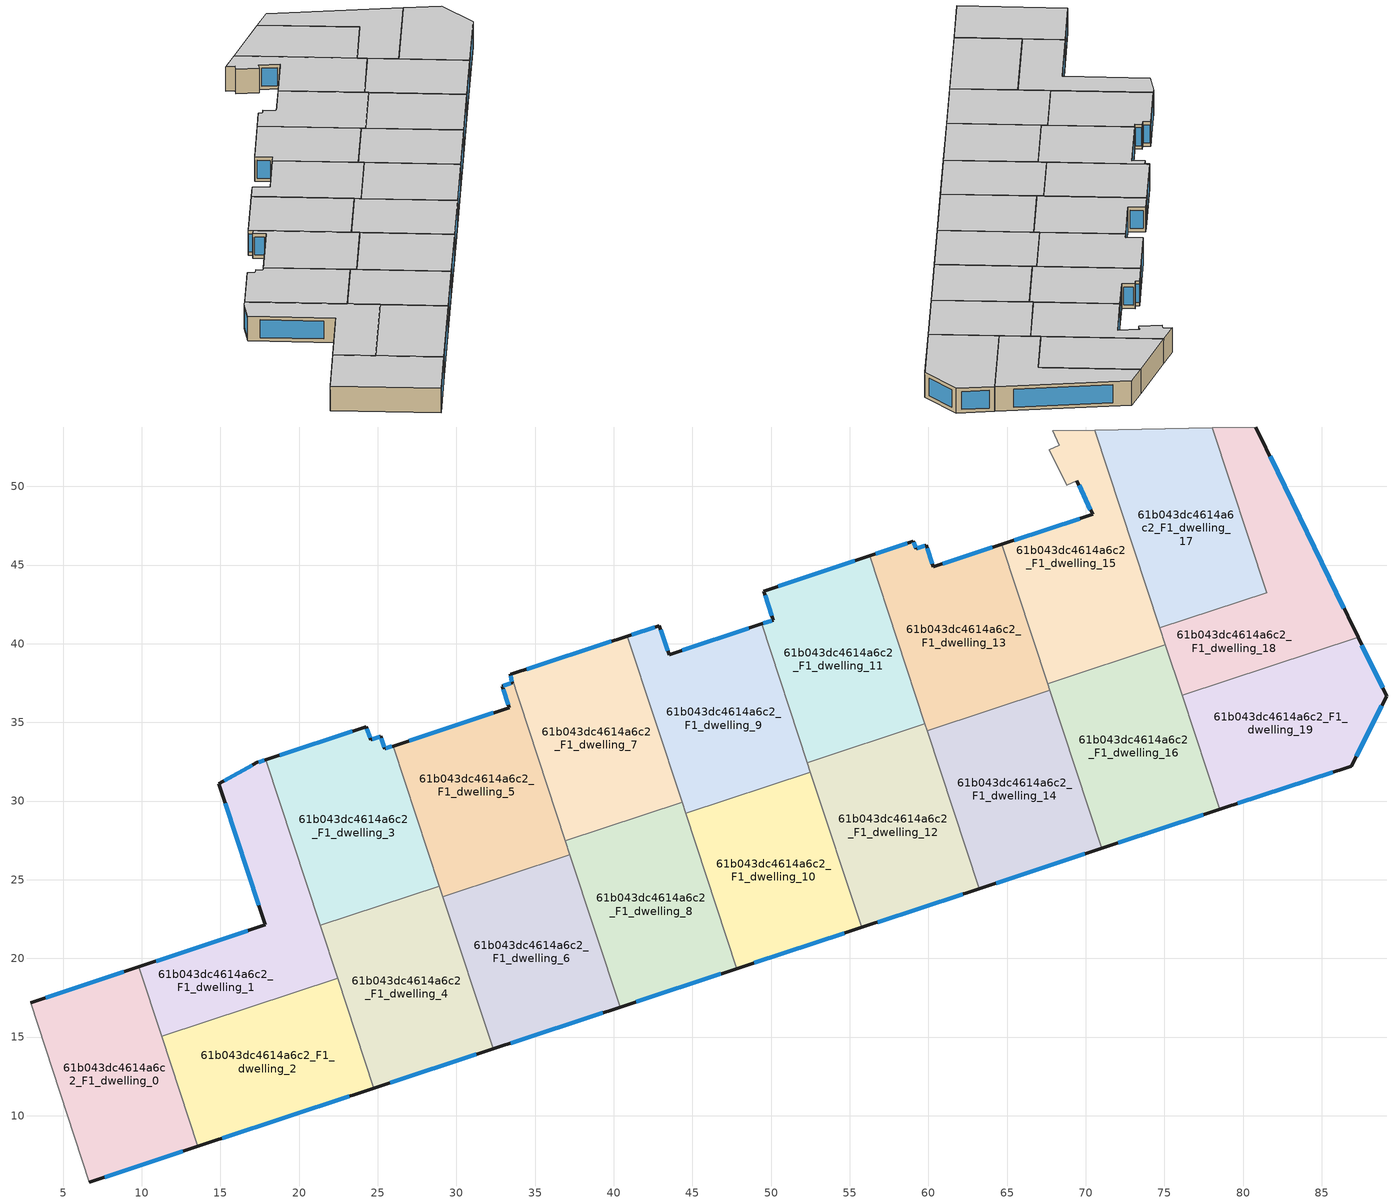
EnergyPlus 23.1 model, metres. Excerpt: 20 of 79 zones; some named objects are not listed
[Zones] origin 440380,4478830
61b043dc4614a6c2_F1_dwelling_0
 floor to 61b043dc4614a6c2_F0_dwelling_0 (EU_floor_Construction): 9.82,19.46 13.58,8.06 6.68,5.79 2.96,17.17 z3
 wall outside (EU_wall_Construction): 6.68,5.79 13.58,8.06 / 9.82,19.46 2.96,17.17 z3:6
 wall adiabatic (EU_wall_Construction): 2.96,17.17 6.68,5.79 z3:6
 wall to 61b043dc4614a6c2_F1_dwelling_2 (EU_wall_Construction): 13.58,8.06 11.27,15.06 z3:6
 wall to 61b043dc4614a6c2_F1_dwelling_1 (EU_wall_Construction): 11.27,15.06 9.82,19.46 z3:6
 window (EU_Window_Construction): 7.64,6.1 12.62,7.74 / 8.87,19.14 3.91,17.49 z3.42:5.58
 ceiling to 61b043dc4614a6c2_F2_dwelling_0 (EU_floor_Construction): 13.58,8.06 9.82,19.46 2.96,17.17 6.68,5.79 z6
61b043dc4614a6c2_F1_dwelling_1
 floor to 61b043dc4614a6c2_F0_dwelling_1 (EU_floor_Construction): 17.88,32.62 22.45,18.75 11.27,15.06 9.82,19.46 17.85,22.13 14.9,31.11 17.36,32.46 z3
 wall outside (EU_wall_Construction): 17.88,32.62 17.36,32.46 14.9,31.11 17.85,22.13 9.82,19.46 z3:6
 wall to 61b043dc4614a6c2_F1_dwelling_2 (EU_wall_Construction): 11.27,15.06 22.45,18.75 z3:6
 wall to 61b043dc4614a6c2_F1_dwelling_3 (EU_wall_Construction): 21.35,22.09 17.88,32.62 z3:6
 wall to 61b043dc4614a6c2_F1_dwelling_4 (EU_wall_Construction): 22.45,18.75 21.35,22.09 z3:6
 window (EU_Window_Construction): 15.31,29.86 17.44,23.37 / 17.02,32.27 15.24,31.3 / 17.8,32.6 17.43,32.48 / 16.74,21.76 10.93,19.83 z3.42:5.58
 ceiling to 61b043dc4614a6c2_F2_dwelling_1 (EU_floor_Construction): 22.45,18.75 17.88,32.62 17.36,32.46 14.9,31.11 17.85,22.13 9.82,19.46 11.27,15.06 z6
61b043dc4614a6c2_F1_dwelling_10
 floor to 61b043dc4614a6c2_F0_dwelling_10 (EU_floor_Construction): 52.5,31.84 55.76,21.97 47.83,19.35 44.57,29.23 z3
 wall outside (EU_wall_Construction): 47.83,19.35 55.76,21.97 z3:6
 wall to 61b043dc4614a6c2_F1_dwelling_9 (EU_wall_Construction): 52.5,31.84 44.57,29.23 z3:6
 wall to 61b043dc4614a6c2_F1_dwelling_8 (EU_wall_Construction): 44.57,29.23 47.83,19.35 z3:6
 wall to 61b043dc4614a6c2_F1_dwelling_12 (EU_wall_Construction): 55.76,21.97 52.5,31.84 z3:6
 window (EU_Window_Construction): 48.93,19.71 54.66,21.6 z3.42:5.58
 ceiling to 61b043dc4614a6c2_F2_dwelling_10 (EU_floor_Construction): 55.76,21.97 52.5,31.84 44.57,29.23 47.83,19.35 z6
61b043dc4614a6c2_F1_dwelling_11
 floor to 61b043dc4614a6c2_F0_dwelling_11 (EU_floor_Construction): 56.26,45.58 59.78,34.91 52.3,32.44 49.4,41.26 50.14,41.51 49.54,43.34 z3
 wall outside (EU_wall_Construction): 56.26,45.58 49.54,43.34 50.14,41.51 49.4,41.26 z3:6
 wall to 61b043dc4614a6c2_F1_dwelling_12 (EU_wall_Construction): 52.3,32.44 59.78,34.91 z3:6
 wall to 61b043dc4614a6c2_F1_dwelling_13 (EU_wall_Construction): 59.78,34.91 56.26,45.58 z3:6
 wall to 61b043dc4614a6c2_F1_dwelling_9 (EU_wall_Construction): 49.4,41.26 52.3,32.44 z3:6
 window (EU_Window_Construction): 55.33,45.27 50.47,43.65 / 50.04,41.47 49.5,41.29 / 49.62,43.09 50.06,41.76 z3.42:5.58
 ceiling to 61b043dc4614a6c2_F2_dwelling_11 (EU_floor_Construction): 59.78,34.91 56.26,45.58 49.54,43.34 50.14,41.51 49.4,41.26 52.3,32.44 z6
61b043dc4614a6c2_F1_dwelling_12
 floor to 61b043dc4614a6c2_F0_dwelling_12 (EU_floor_Construction): 59.78,34.91 63.23,24.43 55.76,21.97 52.3,32.44 z3
 wall outside (EU_wall_Construction): 55.76,21.97 63.23,24.43 z3:6
 wall to 61b043dc4614a6c2_F1_dwelling_14 (EU_wall_Construction): 63.23,24.43 59.92,34.48 z3:6
 wall to 61b043dc4614a6c2_F1_dwelling_9 (EU_wall_Construction): 52.3,32.44 52.5,31.85 z3:6
 wall to 61b043dc4614a6c2_F1_dwelling_13 (EU_wall_Construction): 59.92,34.48 59.78,34.91 z3:6
 window (EU_Window_Construction): 56.79,22.31 62.2,24.09 z3.42:5.58
 ceiling to 61b043dc4614a6c2_F2_dwelling_12 (EU_floor_Construction): 63.23,24.43 59.78,34.91 52.3,32.44 55.76,21.97 z6
61b043dc4614a6c2_F1_dwelling_13
 floor to 61b043dc4614a6c2_F0_dwelling_13 (EU_floor_Construction): 64.66,46.32 67.72,37.05 59.92,34.48 56.26,45.58 59.04,46.5 59.22,46.03 59.86,46.26 60.31,44.89 z3
 wall outside (EU_wall_Construction): 64.66,46.32 60.31,44.89 59.86,46.26 59.22,46.03 59.04,46.5 56.26,45.58 z3:6
 wall to 61b043dc4614a6c2_F1_dwelling_14 (EU_wall_Construction): 59.92,34.48 67.72,37.05 z3:6
 wall to 61b043dc4614a6c2_F1_dwelling_15 (EU_wall_Construction): 67.58,37.47 64.66,46.32 z3:6
 wall to 61b043dc4614a6c2_F1_dwelling_16 (EU_wall_Construction): 67.72,37.05 67.58,37.47 z3:6
 window (EU_Window_Construction): 58.65,46.37 56.65,45.71 / 59.19,46.1 59.06,46.44 / 59.77,46.23 59.31,46.06 / 60.25,45.08 59.92,46.07 / 64.06,46.12 60.92,45.09 z3.42:5.58
 ceiling to 61b043dc4614a6c2_F2_dwelling_13 (EU_floor_Construction): 67.72,37.05 64.66,46.32 60.31,44.89 59.86,46.26 59.22,46.03 59.04,46.5 56.26,45.58 59.92,34.48 z6
61b043dc4614a6c2_F1_dwelling_14
 floor to 61b043dc4614a6c2_F0_dwelling_14 (EU_floor_Construction): 67.72,37.05 71.03,27 63.23,24.43 59.92,34.48 z3
 wall outside (EU_wall_Construction): 63.23,24.43 71.03,27 z3:6
 wall to 61b043dc4614a6c2_F1_dwelling_16 (EU_wall_Construction): 71.03,27 67.72,37.05 z3:6
 window (EU_Window_Construction): 64.32,24.79 69.95,26.64 z3.42:5.58
 ceiling to 61b043dc4614a6c2_F2_dwelling_14 (EU_floor_Construction): 71.03,27 67.72,37.05 59.92,34.48 63.23,24.43 z6
61b043dc4614a6c2_F1_dwelling_15
 floor to 61b043dc4614a6c2_F0_dwelling_15 (EU_floor_Construction): 70.57,53.58 75.07,39.93 67.58,37.47 64.66,46.32 70.44,48.22 69.44,50.37 68.81,50.06 67.69,52.31 68.34,52.61 67.9,53.53 z3
 wall outside (EU_wall_Construction): 69.44,50.37 70.44,48.22 64.66,46.32 z3:6
 wall adiabatic (EU_wall_Construction): 70.57,53.58 67.9,53.53 68.34,52.61 67.69,52.31 68.81,50.06 69.44,50.37 z3:6
 wall to 61b043dc4614a6c2_F1_dwelling_17 (EU_wall_Construction): 74.71,41 70.57,53.58 z3:6
 wall to 61b043dc4614a6c2_F1_dwelling_16 (EU_wall_Construction): 67.58,37.47 75.07,39.93 z3:6
 wall to 61b043dc4614a6c2_F1_dwelling_18 (EU_wall_Construction): 75.06,39.94 74.71,41 z3:6
 window (EU_Window_Construction): 69.58,50.07 70.3,48.52 / 69.64,47.95 65.46,46.58 z3.42:5.58
 ceiling to 61b043dc4614a6c2_F2_dwelling_15 (EU_floor_Construction): 75.07,39.93 70.57,53.58 67.9,53.53 68.34,52.61 67.69,52.31 68.81,50.06 69.44,50.37 70.44,48.22 64.66,46.32 67.58,37.47 z6
61b043dc4614a6c2_F1_dwelling_16
 floor to 61b043dc4614a6c2_F0_dwelling_16 (EU_floor_Construction): 75.07,39.93 78.52,29.47 71.03,27 67.58,37.47 z3
 wall outside (EU_wall_Construction): 71.03,27 78.52,29.47 z3:6
 wall to 61b043dc4614a6c2_F1_dwelling_19 (EU_wall_Construction): 78.51,29.47 76.12,36.72 z3:6
 wall to 61b043dc4614a6c2_F1_dwelling_18 (EU_wall_Construction): 76.12,36.72 75.06,39.93 z3:6
 window (EU_Window_Construction): 72.07,27.34 77.48,29.13 z3.42:5.58
 ceiling to 61b043dc4614a6c2_F2_dwelling_16 (EU_floor_Construction): 78.52,29.47 75.07,39.93 67.58,37.47 71.03,27 z6
61b043dc4614a6c2_F1_dwelling_17
 floor to 61b043dc4614a6c2_F0_dwelling_17 (EU_floor_Construction): 78.05,53.72 81.51,43.24 74.71,41 70.57,53.58 z3
 wall adiabatic (EU_wall_Construction): 78.05,53.72 70.57,53.58 z3:6
 wall to 61b043dc4614a6c2_F1_dwelling_18 (EU_wall_Construction): 74.71,41 81.51,43.24 78.05,53.72 z3:6
 ceiling to 61b043dc4614a6c2_F2_dwelling_17 (EU_floor_Construction): 81.51,43.24 78.05,53.72 70.57,53.58 74.71,41 z6
61b043dc4614a6c2_F1_dwelling_18
 floor to 61b043dc4614a6c2_F0_dwelling_18 (EU_floor_Construction): 80.82,53.78 87.31,40.41 76.12,36.72 74.71,41 81.51,43.24 78.05,53.72 z3
 wall outside (EU_wall_Construction): 87.31,40.41 80.82,53.78 z3:6
 wall adiabatic (EU_wall_Construction): 80.82,53.78 78.05,53.72 z3:6
 wall to 61b043dc4614a6c2_F1_dwelling_19 (EU_wall_Construction): 76.12,36.72 87.31,40.41 z3:6
 window (EU_Window_Construction): 86.41,42.26 81.72,51.92 z3.42:5.58
 ceiling to 61b043dc4614a6c2_F2_dwelling_18 (EU_floor_Construction): 87.31,40.41 80.82,53.78 78.05,53.72 81.51,43.24 74.71,41 76.12,36.72 z6
61b043dc4614a6c2_F1_dwelling_19
 floor to 61b043dc4614a6c2_F0_dwelling_19 (EU_floor_Construction): 87.31,40.41 89.13,36.67 86.88,32.22 78.52,29.47 76.12,36.72 z3
 wall outside (EU_wall_Construction): 78.52,29.47 86.88,32.22 89.13,36.67 87.31,40.41 z3:6
 window (EU_Window_Construction): 88.87,37.19 87.56,39.89 / 87.19,32.84 88.81,36.05 / 79.68,29.85 85.72,31.84 z3.42:5.58
 ceiling to 61b043dc4614a6c2_F2_dwelling_19 (EU_floor_Construction): 86.88,32.22 89.13,36.67 87.31,40.41 76.12,36.72 78.52,29.47 z6
61b043dc4614a6c2_F1_dwelling_2
 floor to 61b043dc4614a6c2_F0_dwelling_2 (EU_floor_Construction): 22.45,18.75 24.76,11.75 13.58,8.06 11.27,15.06 z3
 wall outside (EU_wall_Construction): 13.58,8.06 24.76,11.75 z3:6
 wall to 61b043dc4614a6c2_F1_dwelling_4 (EU_wall_Construction): 24.76,11.75 22.45,18.75 z3:6
 window (EU_Window_Construction): 15.13,8.57 23.21,11.24 z3.42:5.58
 ceiling to 61b043dc4614a6c2_F2_dwelling_2 (EU_floor_Construction): 24.76,11.75 22.45,18.75 11.27,15.06 13.58,8.06 z6
61b043dc4614a6c2_F1_dwelling_3
 floor to 61b043dc4614a6c2_F0_dwelling_3 (EU_floor_Construction): 25.98,33.5 28.92,24.59 21.35,22.09 17.88,32.62 24.28,34.72 24.55,33.91 25.21,34.11 25.46,33.32 z3
 wall outside (EU_wall_Construction): 25.98,33.5 25.46,33.32 25.21,34.11 24.55,33.91 24.28,34.72 17.88,32.62 z3:6
 wall to 61b043dc4614a6c2_F1_dwelling_4 (EU_wall_Construction): 21.35,22.09 28.92,24.59 z3:6
 wall to 61b043dc4614a6c2_F1_dwelling_5 (EU_wall_Construction): 28.92,24.59 25.98,33.5 z3:6
 window (EU_Window_Construction): 25.42,33.43 25.24,34 / 25.91,33.47 25.53,33.35 / 23.39,34.43 18.76,32.92 / 24.51,34.02 24.32,34.61 / 25.12,34.09 24.64,33.94 z3.42:5.58
 ceiling to 61b043dc4614a6c2_F2_dwelling_3 (EU_floor_Construction): 28.92,24.59 25.98,33.5 25.46,33.32 25.21,34.11 24.55,33.91 24.28,34.72 17.88,32.62 21.35,22.09 z6
61b043dc4614a6c2_F1_dwelling_4
 floor to 61b043dc4614a6c2_F0_dwelling_4 (EU_floor_Construction): 28.92,24.59 32.33,14.24 24.76,11.75 21.35,22.09 z3
 wall outside (EU_wall_Construction): 24.76,11.75 32.33,14.24 z3:6
 wall to 61b043dc4614a6c2_F1_dwelling_6 (EU_wall_Construction): 32.33,14.24 29.14,23.93 z3:6
 wall to 61b043dc4614a6c2_F1_dwelling_5 (EU_wall_Construction): 29.14,23.93 28.92,24.59 z3:6
 window (EU_Window_Construction): 25.81,12.09 31.28,13.9 z3.42:5.58
 ceiling to 61b043dc4614a6c2_F2_dwelling_4 (EU_floor_Construction): 32.33,14.24 28.92,24.59 21.35,22.09 24.76,11.75 z6
61b043dc4614a6c2_F1_dwelling_5
 floor to 61b043dc4614a6c2_F0_dwelling_5 (EU_floor_Construction): 33.55,37.52 33.43,38.04 33.45,38.05 37.22,26.6 29.14,23.93 25.98,33.5 33.37,35.94 32.91,37.3 z3
 wall outside (EU_wall_Construction): 33.45,38.05 33.43,38.04 33.55,37.52 32.91,37.3 33.37,35.94 25.98,33.5 z3:6
 wall to 61b043dc4614a6c2_F1_dwelling_6 (EU_wall_Construction): 29.14,23.93 37.22,26.6 z3:6
 wall to 61b043dc4614a6c2_F1_dwelling_7 (EU_wall_Construction): 36.93,27.48 33.45,38.05 z3:6
 wall to 61b043dc4614a6c2_F1_dwelling_8 (EU_wall_Construction): 37.22,26.6 36.93,27.48 z3:6
 window (EU_Window_Construction): 32.97,37.12 33.31,36.13 / 33.46,37.49 33,37.34 / 33.45,37.97 33.53,37.59 / 32.34,35.6 27.01,33.84 z3.42:5.58
 ceiling to 61b043dc4614a6c2_F2_dwelling_5 (EU_floor_Construction): 37.22,26.6 33.45,38.05 33.43,38.04 33.55,37.52 32.91,37.3 33.37,35.94 25.98,33.5 29.14,23.93 z6
61b043dc4614a6c2_F1_dwelling_6
 floor to 61b043dc4614a6c2_F0_dwelling_6 (EU_floor_Construction): 37.22,26.6 40.42,16.91 32.33,14.24 29.14,23.93 z3
 wall outside (EU_wall_Construction): 32.33,14.24 40.42,16.91 z3:6
 wall to 61b043dc4614a6c2_F1_dwelling_8 (EU_wall_Construction): 40.42,16.91 37.22,26.6 z3:6
 window (EU_Window_Construction): 33.45,14.61 39.29,16.54 z3.42:5.58
 ceiling to 61b043dc4614a6c2_F2_dwelling_6 (EU_floor_Construction): 40.42,16.91 37.22,26.6 29.14,23.93 32.33,14.24 z6
61b043dc4614a6c2_F1_dwelling_7
 floor to 61b043dc4614a6c2_F0_dwelling_7 (EU_floor_Construction): 40.86,40.48 44.34,29.92 36.93,27.48 33.45,38.05 z3
 wall outside (EU_wall_Construction): 40.86,40.48 33.45,38.05 z3:6
 wall to 61b043dc4614a6c2_F1_dwelling_8 (EU_wall_Construction): 36.93,27.48 44.34,29.92 z3:6
 wall to 61b043dc4614a6c2_F1_dwelling_9 (EU_wall_Construction): 44.34,29.92 40.86,40.48 z3:6
 window (EU_Window_Construction): 39.83,40.14 34.48,38.39 z3.42:5.58
 ceiling to 61b043dc4614a6c2_F2_dwelling_7 (EU_floor_Construction): 44.34,29.92 40.86,40.48 33.45,38.05 36.93,27.48 z6
61b043dc4614a6c2_F1_dwelling_8
 floor to 61b043dc4614a6c2_F0_dwelling_8 (EU_floor_Construction): 44.34,29.92 47.83,19.35 40.42,16.91 36.93,27.48 z3
 wall outside (EU_wall_Construction): 40.42,16.91 47.83,19.35 z3:6
 wall to 61b043dc4614a6c2_F1_dwelling_9 (EU_wall_Construction): 44.57,29.23 44.35,29.92 z3:6
 window (EU_Window_Construction): 41.44,17.25 46.8,19.01 z3.42:5.58
 ceiling to 61b043dc4614a6c2_F2_dwelling_8 (EU_floor_Construction): 47.83,19.35 44.34,29.92 36.93,27.48 40.42,16.91 z6
61b043dc4614a6c2_F1_dwelling_9
 floor to 61b043dc4614a6c2_F0_dwelling_9 (EU_floor_Construction): 49.4,41.26 52.5,31.84 44.57,29.23 40.86,40.48 42.89,41.14 43.54,39.31 z3
 wall outside (EU_wall_Construction): 49.4,41.26 43.54,39.31 42.89,41.14 40.86,40.48 z3:6
 window (EU_Window_Construction): 42.61,41.05 41.15,40.57 / 43.45,39.56 42.98,40.89 / 48.58,40.99 44.35,39.58 z3.42:5.58
 ceiling to 61b043dc4614a6c2_F2_dwelling_9 (EU_floor_Construction): 52.5,31.84 49.4,41.26 43.54,39.31 42.89,41.14 40.86,40.48 44.57,29.23 z6
[Building]
EU S2 Campaign: North Axis=0; Terrain=City; Solar Distribution=FullExterior
[Site:Location]
Madrid: Latitude=40.5; Longitude=-3.5; Time Zone=1; Elevation=609
[SizingPeriod:WeatherFileDays]
AnnualSizingPeriod: Begin Month=1; Begin Day of Month=1; End Month=12; End Day of Month=31; Day of Week for Start Day=Monday; Use Weather File Daylight Saving Period=No; Use Weather File Rain and Snow Indicators=No
[MATERIAL]
EU_InternalMass_Material: Roughness=MediumRough; Thickness=0.1; Conductivity=1; Density=1800; Specific Heat=900; Thermal Absorptance=0.9; Solar Absorptance=0.7; Visible Absorptance=0.7
[MATERIAL:NOMASS] Roughness=MediumRough; Thermal Absorptance=0.9; Solar Absorptance=0.7; Visible Absorptance=0.7
Name | Thermal Resistance
EU_wall_NoMass | 1.60022
EU_floor_NoMass | 0.470652
[WINDOWMATERIAL:SIMPLEGLAZINGSYSTEM]
EU_Window_SimpleGlazing: UFactor=3.28802; Solar Heat Gain Coefficient=0.85; Visible Transmittance=0.85
[CONSTRUCTION]
EU_wall_Construction: EU_wall_NoMass
EU_floor_Construction: EU_floor_NoMass
EU_InternalMass_Construction: EU_InternalMass_Material
EU_Window_Construction: EU_Window_SimpleGlazing
[ZONE] Type=1; Multiplier=1; Ceiling Height=autocalculate; Floor Area=autocalculate; Part of Total Floor Area=Yes
Name | Volume
61b043dc4614a6c2_F1_dwelling_0 | 260.542
61b043dc4614a6c2_F1_dwelling_1 | 260.56
61b043dc4614a6c2_F1_dwelling_10 | 260.51
61b043dc4614a6c2_F1_dwelling_11 | 260.543
61b043dc4614a6c2_F1_dwelling_12 | 260.527
61b043dc4614a6c2_F1_dwelling_13; 61b043dc4614a6c2_F1_dwelling_5 | 260.524
61b043dc4614a6c2_F1_dwelling_14 | 260.554
61b043dc4614a6c2_F1_dwelling_15; 61b043dc4614a6c2_F1_dwelling_17 | 260.54
61b043dc4614a6c2_F1_dwelling_16; 61b043dc4614a6c2_F1_dwelling_2 | 260.538
61b043dc4614a6c2_F1_dwelling_18 | 260.532
61b043dc4614a6c2_F1_dwelling_19 | 260.531
61b043dc4614a6c2_F1_dwelling_3; 61b043dc4614a6c2_F1_dwelling_4 | 260.544
61b043dc4614a6c2_F1_dwelling_6 | 260.556
61b043dc4614a6c2_F1_dwelling_7 | 260.552
61b043dc4614a6c2_F1_dwelling_8 | 260.566
61b043dc4614a6c2_F1_dwelling_9 | 260.507
[INTERNALMASS] Construction=EU_InternalMass_Construction
Name | Zone or ZoneList | Surface Area
61b043dc4614a6c2_F1_dwelling_0_EU_InternalMass | 61b043dc4614a6c2_F1_dwelling_0 | 86.8473
61b043dc4614a6c2_F1_dwelling_1_EU_InternalMass | 61b043dc4614a6c2_F1_dwelling_1 | 86.8526
61b043dc4614a6c2_F1_dwelling_2_EU_InternalMass | 61b043dc4614a6c2_F1_dwelling_2 | 86.8487
61b043dc4614a6c2_F1_dwelling_3_EU_InternalMass | 61b043dc4614a6c2_F1_dwelling_3 | 86.8463
61b043dc4614a6c2_F1_dwelling_4_EU_InternalMass | 61b043dc4614a6c2_F1_dwelling_4 | 86.8485
61b043dc4614a6c2_F1_dwelling_5_EU_InternalMass | 61b043dc4614a6c2_F1_dwelling_5 | 86.8426
61b043dc4614a6c2_F1_dwelling_6_EU_InternalMass | 61b043dc4614a6c2_F1_dwelling_6 | 86.8518
61b043dc4614a6c2_F1_dwelling_7_EU_InternalMass | 61b043dc4614a6c2_F1_dwelling_7 | 86.8502
61b043dc4614a6c2_F1_dwelling_8_EU_InternalMass | 61b043dc4614a6c2_F1_dwelling_8 | 86.8536
61b043dc4614a6c2_F1_dwelling_9_EU_InternalMass | 61b043dc4614a6c2_F1_dwelling_9 | 86.8344
61b043dc4614a6c2_F1_dwelling_10_EU_InternalMass | 61b043dc4614a6c2_F1_dwelling_10 | 86.8369
61b043dc4614a6c2_F1_dwelling_11_EU_InternalMass | 61b043dc4614a6c2_F1_dwelling_11 | 86.8497
61b043dc4614a6c2_F1_dwelling_12_EU_InternalMass | 61b043dc4614a6c2_F1_dwelling_12 | 86.8429
61b043dc4614a6c2_F1_dwelling_13_EU_InternalMass | 61b043dc4614a6c2_F1_dwelling_13 | 86.8416
61b043dc4614a6c2_F1_dwelling_14_EU_InternalMass | 61b043dc4614a6c2_F1_dwelling_14 | 86.8528
61b043dc4614a6c2_F1_dwelling_15_EU_InternalMass | 61b043dc4614a6c2_F1_dwelling_15 | 86.8461
61b043dc4614a6c2_F1_dwelling_16_EU_InternalMass | 61b043dc4614a6c2_F1_dwelling_16 | 86.845
61b043dc4614a6c2_F1_dwelling_17_EU_InternalMass | 61b043dc4614a6c2_F1_dwelling_17 | 86.8454
61b043dc4614a6c2_F1_dwelling_18_EU_InternalMass | 61b043dc4614a6c2_F1_dwelling_18 | 86.8441
61b043dc4614a6c2_F1_dwelling_19_EU_InternalMass | 61b043dc4614a6c2_F1_dwelling_19 | 86.8455
[OTHEREQUIPMENT] Fuel Type=Electricity; Design Level Calculation Method=Watts/Area; Power per Zone Floor Area=1; Fraction Latent=0; Fraction Radiant=0; Fraction Lost=0; Carbon Dioxide Generation Rate=0; EndUse Subcategory=EU_Step8_InternalGains
Name | Zone or ZoneList or Space or SpaceList | Schedule
EU_Step8_InternalGain_61b043dc4614a6c2_F1_dwelling_0_f000 | 61b043dc4614a6c2_F1_dwelling_0 | EU_Step8_GainSchedule_61b043dc4614a6c2_F1_dwelling_0_f000
EU_Step8_InternalGain_61b043dc4614a6c2_F1_dwelling_1_f000 | 61b043dc4614a6c2_F1_dwelling_1 | EU_Step8_GainSchedule_61b043dc4614a6c2_F1_dwelling_1_f000
EU_Step8_InternalGain_61b043dc4614a6c2_F1_dwelling_2_f000 | 61b043dc4614a6c2_F1_dwelling_2 | EU_Step8_GainSchedule_61b043dc4614a6c2_F1_dwelling_2_f000
EU_Step8_InternalGain_61b043dc4614a6c2_F1_dwelling_3_f000 | 61b043dc4614a6c2_F1_dwelling_3 | EU_Step8_GainSchedule_61b043dc4614a6c2_F1_dwelling_3_f000
EU_Step8_InternalGain_61b043dc4614a6c2_F1_dwelling_4_f000 | 61b043dc4614a6c2_F1_dwelling_4 | EU_Step8_GainSchedule_61b043dc4614a6c2_F1_dwelling_4_f000
EU_Step8_InternalGain_61b043dc4614a6c2_F1_dwelling_5_f000 | 61b043dc4614a6c2_F1_dwelling_5 | EU_Step8_GainSchedule_61b043dc4614a6c2_F1_dwelling_5_f000
EU_Step8_InternalGain_61b043dc4614a6c2_F1_dwelling_6_f000 | 61b043dc4614a6c2_F1_dwelling_6 | EU_Step8_GainSchedule_61b043dc4614a6c2_F1_dwelling_6_f000
EU_Step8_InternalGain_61b043dc4614a6c2_F1_dwelling_7_f000 | 61b043dc4614a6c2_F1_dwelling_7 | EU_Step8_GainSchedule_61b043dc4614a6c2_F1_dwelling_7_f000
EU_Step8_InternalGain_61b043dc4614a6c2_F1_dwelling_8_f000 | 61b043dc4614a6c2_F1_dwelling_8 | EU_Step8_GainSchedule_61b043dc4614a6c2_F1_dwelling_8_f000
EU_Step8_InternalGain_61b043dc4614a6c2_F1_dwelling_9_f000 | 61b043dc4614a6c2_F1_dwelling_9 | EU_Step8_GainSchedule_61b043dc4614a6c2_F1_dwelling_9_f000
EU_Step8_InternalGain_61b043dc4614a6c2_F1_dwelling_10_f000 | 61b043dc4614a6c2_F1_dwelling_10 | EU_Step8_GainSchedule_61b043dc4614a6c2_F1_dwelling_10_f000
EU_Step8_InternalGain_61b043dc4614a6c2_F1_dwelling_11_f000 | 61b043dc4614a6c2_F1_dwelling_11 | EU_Step8_GainSchedule_61b043dc4614a6c2_F1_dwelling_11_f000
EU_Step8_InternalGain_61b043dc4614a6c2_F1_dwelling_12_f000 | 61b043dc4614a6c2_F1_dwelling_12 | EU_Step8_GainSchedule_61b043dc4614a6c2_F1_dwelling_12_f000
EU_Step8_InternalGain_61b043dc4614a6c2_F1_dwelling_13_f000 | 61b043dc4614a6c2_F1_dwelling_13 | EU_Step8_GainSchedule_61b043dc4614a6c2_F1_dwelling_13_f000
EU_Step8_InternalGain_61b043dc4614a6c2_F1_dwelling_14_f000 | 61b043dc4614a6c2_F1_dwelling_14 | EU_Step8_GainSchedule_61b043dc4614a6c2_F1_dwelling_14_f000
EU_Step8_InternalGain_61b043dc4614a6c2_F1_dwelling_15_f000 | 61b043dc4614a6c2_F1_dwelling_15 | EU_Step8_GainSchedule_61b043dc4614a6c2_F1_dwelling_15_f000
EU_Step8_InternalGain_61b043dc4614a6c2_F1_dwelling_16_f000 | 61b043dc4614a6c2_F1_dwelling_16 | EU_Step8_GainSchedule_61b043dc4614a6c2_F1_dwelling_16_f000
EU_Step8_InternalGain_61b043dc4614a6c2_F1_dwelling_17_f000 | 61b043dc4614a6c2_F1_dwelling_17 | EU_Step8_GainSchedule_61b043dc4614a6c2_F1_dwelling_17_f000
EU_Step8_InternalGain_61b043dc4614a6c2_F1_dwelling_18_f000 | 61b043dc4614a6c2_F1_dwelling_18 | EU_Step8_GainSchedule_61b043dc4614a6c2_F1_dwelling_18_f000
EU_Step8_InternalGain_61b043dc4614a6c2_F1_dwelling_19_f000 | 61b043dc4614a6c2_F1_dwelling_19 | EU_Step8_GainSchedule_61b043dc4614a6c2_F1_dwelling_19_f000
[ZONEVENTILATION:DESIGNFLOWRATE] Schedule=EU_AlwaysOn; Design Flow Rate Calculation Method=AirChanges/Hour; Air Changes per Hour=0.480704; Ventilation Type=Natural; Fan Pressure Rise=0; Fan Total Efficiency=1; Constant Term Coefficient=1; Temperature Term Coefficient=0; Velocity Term Coefficient=0; Velocity Squared Term Coefficient=0; Minimum Indoor Temperature=-100; Maximum Indoor Temperature=100; Delta Temperature=-100; Minimum Outdoor Temperature=-100; Maximum Outdoor Temperature=100; Maximum Wind Speed=40
Name | Zone or ZoneList or Space or SpaceList
EU_ConstantAir_61b043dc4614a6c2_F1_dwelling_0 | 61b043dc4614a6c2_F1_dwelling_0
EU_ConstantAir_61b043dc4614a6c2_F1_dwelling_1 | 61b043dc4614a6c2_F1_dwelling_1
EU_ConstantAir_61b043dc4614a6c2_F1_dwelling_2 | 61b043dc4614a6c2_F1_dwelling_2
EU_ConstantAir_61b043dc4614a6c2_F1_dwelling_3 | 61b043dc4614a6c2_F1_dwelling_3
EU_ConstantAir_61b043dc4614a6c2_F1_dwelling_4 | 61b043dc4614a6c2_F1_dwelling_4
EU_ConstantAir_61b043dc4614a6c2_F1_dwelling_5 | 61b043dc4614a6c2_F1_dwelling_5
EU_ConstantAir_61b043dc4614a6c2_F1_dwelling_6 | 61b043dc4614a6c2_F1_dwelling_6
EU_ConstantAir_61b043dc4614a6c2_F1_dwelling_7 | 61b043dc4614a6c2_F1_dwelling_7
EU_ConstantAir_61b043dc4614a6c2_F1_dwelling_8 | 61b043dc4614a6c2_F1_dwelling_8
EU_ConstantAir_61b043dc4614a6c2_F1_dwelling_9 | 61b043dc4614a6c2_F1_dwelling_9
EU_ConstantAir_61b043dc4614a6c2_F1_dwelling_10 | 61b043dc4614a6c2_F1_dwelling_10
EU_ConstantAir_61b043dc4614a6c2_F1_dwelling_11 | 61b043dc4614a6c2_F1_dwelling_11
EU_ConstantAir_61b043dc4614a6c2_F1_dwelling_12 | 61b043dc4614a6c2_F1_dwelling_12
EU_ConstantAir_61b043dc4614a6c2_F1_dwelling_13 | 61b043dc4614a6c2_F1_dwelling_13
EU_ConstantAir_61b043dc4614a6c2_F1_dwelling_14 | 61b043dc4614a6c2_F1_dwelling_14
EU_ConstantAir_61b043dc4614a6c2_F1_dwelling_15 | 61b043dc4614a6c2_F1_dwelling_15
EU_ConstantAir_61b043dc4614a6c2_F1_dwelling_16 | 61b043dc4614a6c2_F1_dwelling_16
EU_ConstantAir_61b043dc4614a6c2_F1_dwelling_17 | 61b043dc4614a6c2_F1_dwelling_17
EU_ConstantAir_61b043dc4614a6c2_F1_dwelling_18 | 61b043dc4614a6c2_F1_dwelling_18
EU_ConstantAir_61b043dc4614a6c2_F1_dwelling_19 | 61b043dc4614a6c2_F1_dwelling_19
[HVACTEMPLATE:ZONE:IDEALLOADSAIRSYSTEM] System Availability Schedule=EU_AlwaysOn; Maximum Heating Supply Air Temperature=50; Minimum Cooling Supply Air Temperature=13; Maximum Heating Supply Air Humidity Ratio=0.0156; Minimum Cooling Supply Air Humidity Ratio=0.0077; Heating Limit=NoLimit; Cooling Limit=NoLimit; Heating Availability Schedule=EU_AlwaysOn; Cooling Availability Schedule=EU_CoolingOff; Dehumidification Control Type=ConstantSensibleHeatRatio; Cooling Sensible Heat Ratio=0.7; Dehumidification Setpoint=60; Humidification Control Type=None; Humidification Setpoint=30; Outdoor Air Method=None; Outdoor Air Flow Rate per Person=0.00944; Outdoor Air Flow Rate per Zone Floor Area=0; Outdoor Air Flow Rate per Zone=0; Demand Controlled Ventilation Type=None; Outdoor Air Economizer Type=NoEconomizer; Heat Recovery Type=None; Sensible Heat Recovery Effectiveness=0.7; Latent Heat Recovery Effectiveness=0.65
Name | Template Thermostat
61b043dc4614a6c2_F1_dwelling_0 | EU_HeatOnly_61b043dc4614a6c2_F1_dwelling_0
61b043dc4614a6c2_F1_dwelling_1 | EU_HeatOnly_61b043dc4614a6c2_F1_dwelling_1
61b043dc4614a6c2_F1_dwelling_2 | EU_HeatOnly_61b043dc4614a6c2_F1_dwelling_2
61b043dc4614a6c2_F1_dwelling_3 | EU_HeatOnly_61b043dc4614a6c2_F1_dwelling_3
61b043dc4614a6c2_F1_dwelling_4 | EU_HeatOnly_61b043dc4614a6c2_F1_dwelling_4
61b043dc4614a6c2_F1_dwelling_5 | EU_HeatOnly_61b043dc4614a6c2_F1_dwelling_5
61b043dc4614a6c2_F1_dwelling_6 | EU_HeatOnly_61b043dc4614a6c2_F1_dwelling_6
61b043dc4614a6c2_F1_dwelling_7 | EU_HeatOnly_61b043dc4614a6c2_F1_dwelling_7
61b043dc4614a6c2_F1_dwelling_8 | EU_HeatOnly_61b043dc4614a6c2_F1_dwelling_8
61b043dc4614a6c2_F1_dwelling_9 | EU_HeatOnly_61b043dc4614a6c2_F1_dwelling_9
61b043dc4614a6c2_F1_dwelling_10 | EU_HeatOnly_61b043dc4614a6c2_F1_dwelling_10
61b043dc4614a6c2_F1_dwelling_11 | EU_HeatOnly_61b043dc4614a6c2_F1_dwelling_11
61b043dc4614a6c2_F1_dwelling_12 | EU_HeatOnly_61b043dc4614a6c2_F1_dwelling_12
61b043dc4614a6c2_F1_dwelling_13 | EU_HeatOnly_61b043dc4614a6c2_F1_dwelling_13
61b043dc4614a6c2_F1_dwelling_14 | EU_HeatOnly_61b043dc4614a6c2_F1_dwelling_14
61b043dc4614a6c2_F1_dwelling_15 | EU_HeatOnly_61b043dc4614a6c2_F1_dwelling_15
61b043dc4614a6c2_F1_dwelling_16 | EU_HeatOnly_61b043dc4614a6c2_F1_dwelling_16
61b043dc4614a6c2_F1_dwelling_17 | EU_HeatOnly_61b043dc4614a6c2_F1_dwelling_17
61b043dc4614a6c2_F1_dwelling_18 | EU_HeatOnly_61b043dc4614a6c2_F1_dwelling_18
61b043dc4614a6c2_F1_dwelling_19 | EU_HeatOnly_61b043dc4614a6c2_F1_dwelling_19
[SIZING:ZONE] Zone Cooling Design Supply Air Temperature Input Method=SupplyAirTemperature; Zone Cooling Design Supply Air Temperature=13; Zone Heating Design Supply Air Temperature Input Method=SupplyAirTemperature; Zone Heating Design Supply Air Temperature=50; Zone Cooling Design Supply Air Humidity Ratio=0.008; Zone Heating Design Supply Air Humidity Ratio=0.008; Cooling Design Air Flow Method=DesignDay; Cooling Design Air Flow Rate=0; Cooling Minimum Air Flow per Zone Floor Area=0.000762; Cooling Minimum Air Flow=0; Cooling Minimum Air Flow Fraction=0.2; Heating Design Air Flow Method=DesignDay; Heating Design Air Flow Rate=0; Heating Maximum Air Flow per Zone Floor Area=0.002032; Heating Maximum Air Flow=0.141576; Heating Maximum Air Flow Fraction=0.3; Account for Dedicated Outdoor Air System=No; Dedicated Outdoor Air System Control Strategy=NeutralSupplyAir; Dedicated Outdoor Air Low Setpoint Temperature for Design=autosize; Dedicated Outdoor Air High Setpoint Temperature for Design=autosize; Zone Load Sizing Method=Sensible Load Only No Latent Load; Zone Latent Cooling Design Supply Air Humidity Ratio Input Method=HumidityRatioDifference; Zone Cooling Design Supply Air Humidity Ratio Difference=0.005; Zone Latent Heating Design Supply Air Humidity Ratio Input Method=HumidityRatioDifference; Zone Humidification Design Supply Air Humidity Ratio Difference=0.005
61b043dc4614a6c2_F1_dwelling_0; 61b043dc4614a6c2_F1_dwelling_1; 61b043dc4614a6c2_F1_dwelling_2; 61b043dc4614a6c2_F1_dwelling_3; 61b043dc4614a6c2_F1_dwelling_4; 61b043dc4614a6c2_F1_dwelling_5; 61b043dc4614a6c2_F1_dwelling_6; 61b043dc4614a6c2_F1_dwelling_7; 61b043dc4614a6c2_F1_dwelling_8; 61b043dc4614a6c2_F1_dwelling_9; 61b043dc4614a6c2_F1_dwelling_10; 61b043dc4614a6c2_F1_dwelling_11; 61b043dc4614a6c2_F1_dwelling_12; 61b043dc4614a6c2_F1_dwelling_13; 61b043dc4614a6c2_F1_dwelling_14; 61b043dc4614a6c2_F1_dwelling_15; 61b043dc4614a6c2_F1_dwelling_16; 61b043dc4614a6c2_F1_dwelling_17; 61b043dc4614a6c2_F1_dwelling_18; 61b043dc4614a6c2_F1_dwelling_19
[SCHEDULE:CONSTANT]
Name | Hourly Value
EU_AlwaysOn | 1
EU_CoolingOff | 0
[SCHEDULE:FILE] Column Number=1; Rows to Skip at Top=0; Number of Hours of Data=8760; Column Separator=Comma; Interpolate to Timestep=No; Minutes per Item=60; Adjust Schedule for Daylight Savings=Yes
Name | File
EU_Step8_GainSchedule_61b043dc4614a6c2_F1_dwelling_0_f000 | ../../schedules/61b043dc4614a6c2/61b043dc4614a6c2_F1_dwelling_0_f000_gain.csv
EU_Step8_GainSchedule_61b043dc4614a6c2_F1_dwelling_1_f000 | ../../schedules/61b043dc4614a6c2/61b043dc4614a6c2_F1_dwelling_1_f000_gain.csv
EU_Step8_GainSchedule_61b043dc4614a6c2_F1_dwelling_2_f000 | ../../schedules/61b043dc4614a6c2/61b043dc4614a6c2_F1_dwelling_2_f000_gain.csv
EU_Step8_GainSchedule_61b043dc4614a6c2_F1_dwelling_3_f000 | ../../schedules/61b043dc4614a6c2/61b043dc4614a6c2_F1_dwelling_3_f000_gain.csv
EU_Step8_GainSchedule_61b043dc4614a6c2_F1_dwelling_4_f000 | ../../schedules/61b043dc4614a6c2/61b043dc4614a6c2_F1_dwelling_4_f000_gain.csv
EU_Step8_GainSchedule_61b043dc4614a6c2_F1_dwelling_5_f000 | ../../schedules/61b043dc4614a6c2/61b043dc4614a6c2_F1_dwelling_5_f000_gain.csv
EU_Step8_GainSchedule_61b043dc4614a6c2_F1_dwelling_6_f000 | ../../schedules/61b043dc4614a6c2/61b043dc4614a6c2_F1_dwelling_6_f000_gain.csv
EU_Step8_GainSchedule_61b043dc4614a6c2_F1_dwelling_7_f000 | ../../schedules/61b043dc4614a6c2/61b043dc4614a6c2_F1_dwelling_7_f000_gain.csv
EU_Step8_GainSchedule_61b043dc4614a6c2_F1_dwelling_8_f000 | ../../schedules/61b043dc4614a6c2/61b043dc4614a6c2_F1_dwelling_8_f000_gain.csv
EU_Step8_GainSchedule_61b043dc4614a6c2_F1_dwelling_9_f000 | ../../schedules/61b043dc4614a6c2/61b043dc4614a6c2_F1_dwelling_9_f000_gain.csv
EU_Step8_GainSchedule_61b043dc4614a6c2_F1_dwelling_10_f000 | ../../schedules/61b043dc4614a6c2/61b043dc4614a6c2_F1_dwelling_10_f000_gain.csv
EU_Step8_GainSchedule_61b043dc4614a6c2_F1_dwelling_11_f000 | ../../schedules/61b043dc4614a6c2/61b043dc4614a6c2_F1_dwelling_11_f000_gain.csv
EU_Step8_GainSchedule_61b043dc4614a6c2_F1_dwelling_12_f000 | ../../schedules/61b043dc4614a6c2/61b043dc4614a6c2_F1_dwelling_12_f000_gain.csv
EU_Step8_GainSchedule_61b043dc4614a6c2_F1_dwelling_13_f000 | ../../schedules/61b043dc4614a6c2/61b043dc4614a6c2_F1_dwelling_13_f000_gain.csv
EU_Step8_GainSchedule_61b043dc4614a6c2_F1_dwelling_14_f000 | ../../schedules/61b043dc4614a6c2/61b043dc4614a6c2_F1_dwelling_14_f000_gain.csv
EU_Step8_GainSchedule_61b043dc4614a6c2_F1_dwelling_15_f000 | ../../schedules/61b043dc4614a6c2/61b043dc4614a6c2_F1_dwelling_15_f000_gain.csv
EU_Step8_GainSchedule_61b043dc4614a6c2_F1_dwelling_16_f000 | ../../schedules/61b043dc4614a6c2/61b043dc4614a6c2_F1_dwelling_16_f000_gain.csv
EU_Step8_GainSchedule_61b043dc4614a6c2_F1_dwelling_17_f000 | ../../schedules/61b043dc4614a6c2/61b043dc4614a6c2_F1_dwelling_17_f000_gain.csv
EU_Step8_GainSchedule_61b043dc4614a6c2_F1_dwelling_18_f000 | ../../schedules/61b043dc4614a6c2/61b043dc4614a6c2_F1_dwelling_18_f000_gain.csv
EU_Step8_GainSchedule_61b043dc4614a6c2_F1_dwelling_19_f000 | ../../schedules/61b043dc4614a6c2/61b043dc4614a6c2_F1_dwelling_19_f000_gain.csv
